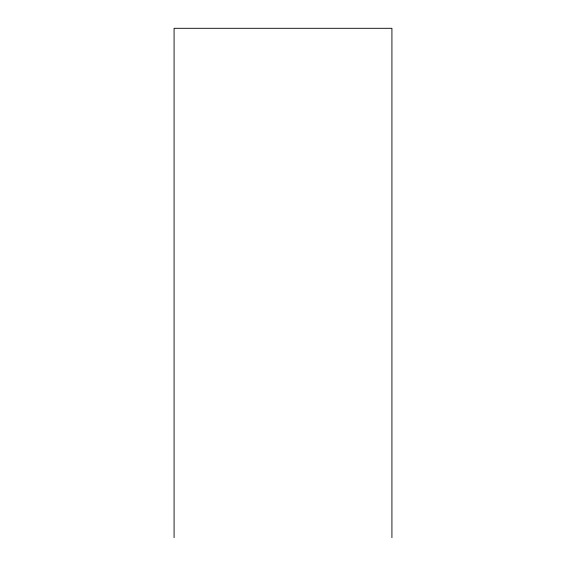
<?xml version="1.0" encoding="UTF-8"?>
<svg xmlns="http://www.w3.org/2000/svg" width="566" height="566" viewBox="0 0 566 566"><rect width="100%" height="100%" fill="white"/><g stroke="black" fill="none" stroke-linecap="round" stroke-linejoin="round"><path stroke-width="0.85" d="M391.92 537.7L391.92 28.3L174.08 28.3L174.08 537.7"/></g></svg>
